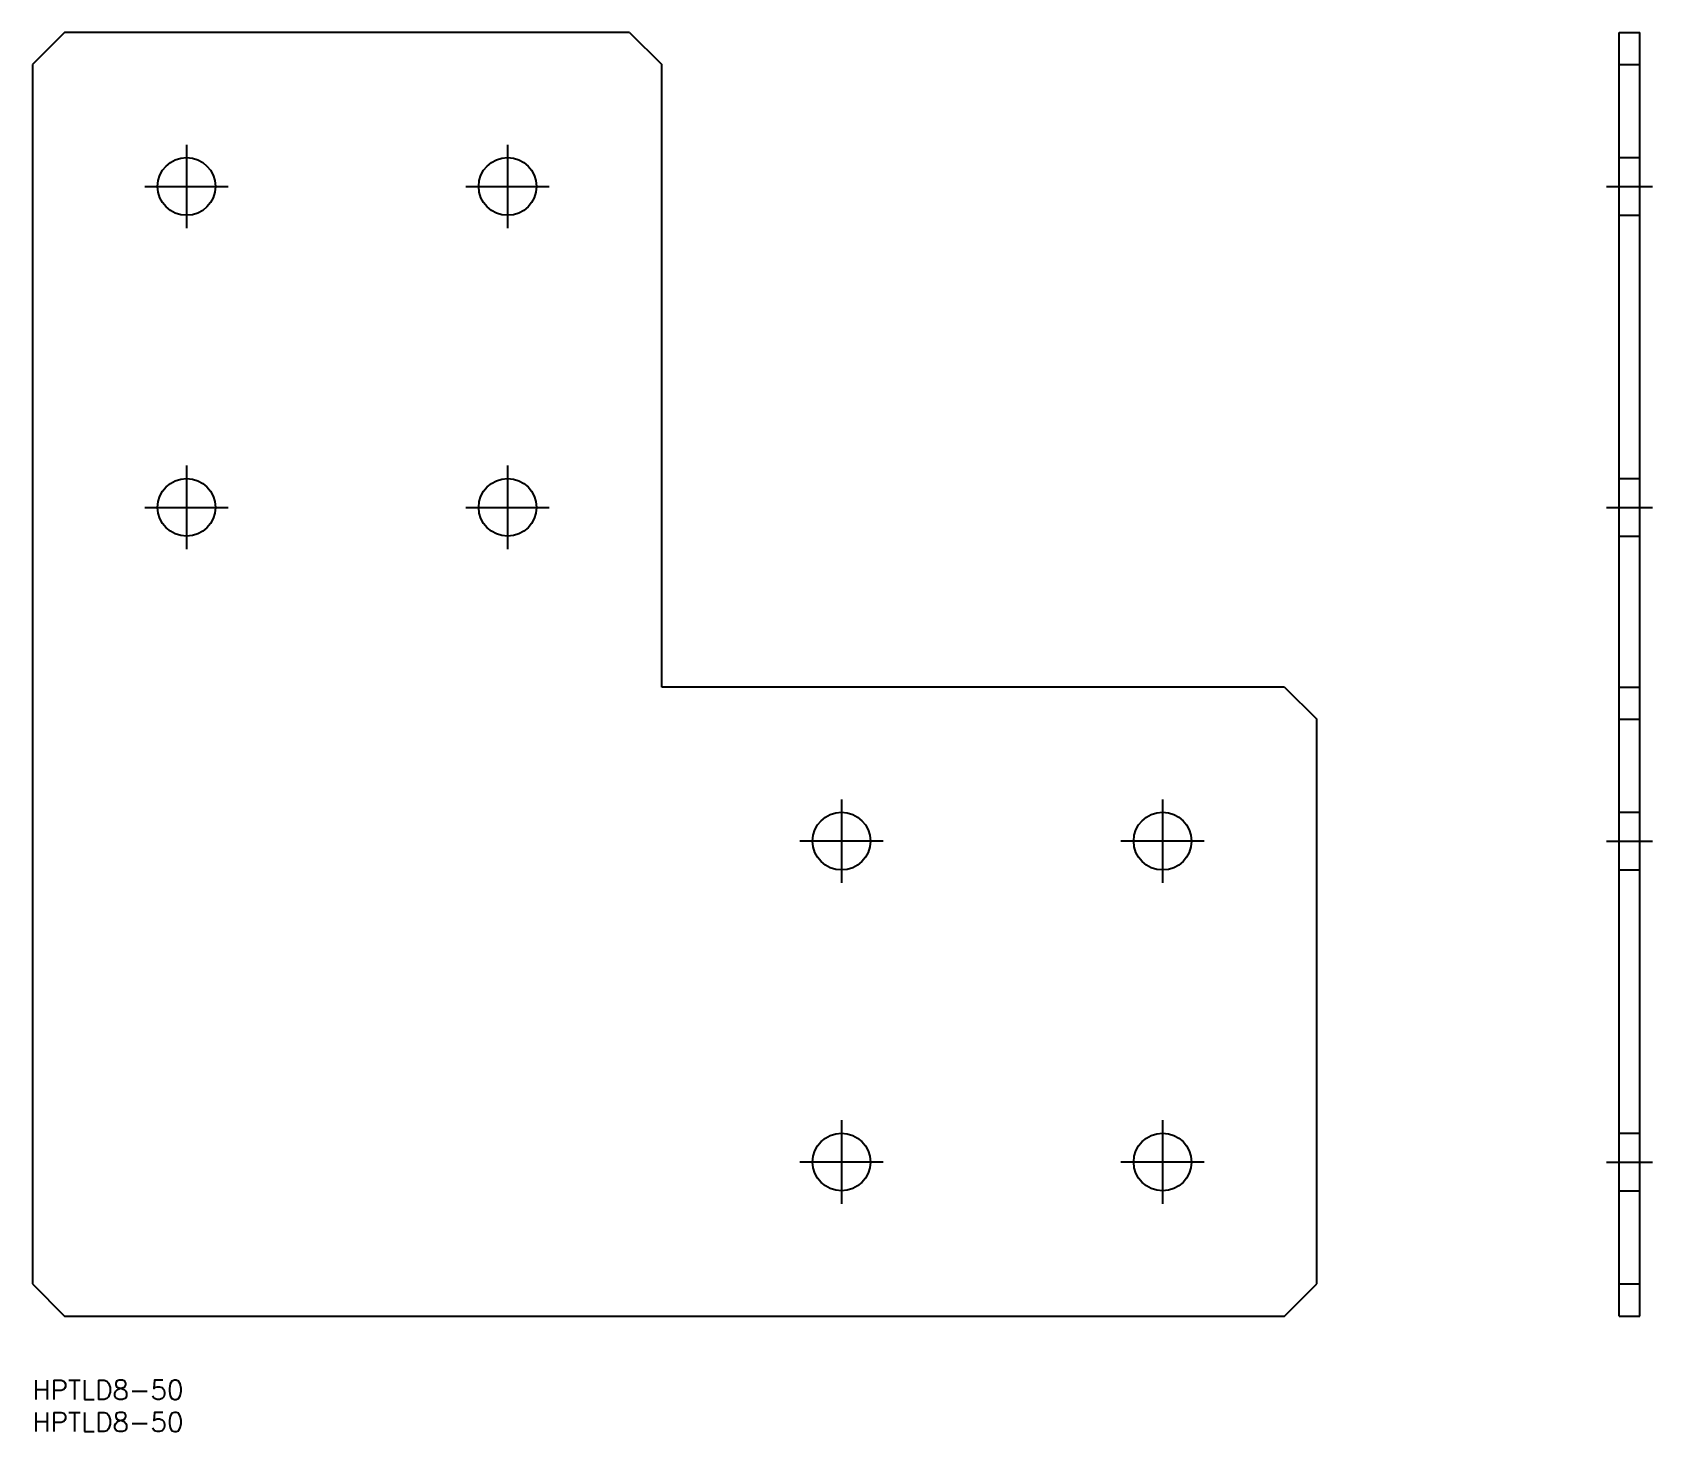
# Model space of a CAD drawing. Extents: x 0 to 252, y -8 to 210.
import ezdxf

# ---------------------------------------------------------------- set-up
doc = ezdxf.new("R2010")
doc.units = 0
doc.header["$LTSCALE"] = 0.5
doc.linetypes.add('CENTER', pattern=[50.8, 31.75, -6.35, 6.35, -6.35])
doc.linetypes.add('DASHED', pattern=[19.05, 12.7, -6.35])
for name, color, linetype in [('MSM_CENTER', 1, 'CENTER'), ('MSM_CONTINUOUS', 7, 'CONTINUOUS'), ('MSM_DASHED', 4, 'DASHED'), ('MSM_PART_NUMBER', 7, 'CONTINUOUS')]:
    doc.layers.add(name, color=color, linetype=linetype)
doc.styles.get("Standard").update_dxf_attribs({"font": 'txt.shx', "height": 3, "bigfont": 'bigfont.shx'})

# ---------------------------------------------------------------- blocks, each defined once
blk = doc.blocks.new('*U5')
at = {"layer": 'MSM_PART_NUMBER'}
blk.add_text('HPTLD8-50', height=3, dxfattribs=at).set_placement((0, -3))
blk = doc.blocks.new('*U6')
at = {"layer": 'MSM_PART_NUMBER'}
blk.add_text('HPTLD8-50', height=3, dxfattribs=at).set_placement((0, -8))

msp = doc.modelspace()

# ---------------------------------------------------------------- linework, layer by layer
at = {"layer": 'MSM_CENTER'}
for p, q in [((24, 192.5), (24, 179.5)), ((74, 192.5), (74, 179.5)), ((17.5, 186), (30.5, 186)), ((67.5, 186), (80.5, 186)), ((245.11, 186), (252.31, 186)), ((24, 142.5), (24, 129.5)), ((74, 142.5), (74, 129.5)), ((17.5, 136), (30.5, 136)), ((67.5, 136), (80.5, 136)), ((245.11, 136), (252.31, 136)), ((126, 90.5), (126, 77.5)), ((176, 90.5), (176, 77.5)), ((132.5, 84), (119.5, 84)), ((182.5, 84), (169.5, 84)), ((245.11, 84), (252.31, 84)), ((126, 40.5), (126, 27.5)), ((176, 40.5), (176, 27.5)), ((132.5, 34), (119.5, 34)), ((182.5, 34), (169.5, 34)), ((245.11, 34), (252.31, 34))]:
    msp.add_line(p, q, dxfattribs=at)
at = {"layer": 'MSM_CONTINUOUS'}
for p, q in [((5, 210), (0, 205)), ((93, 210), (5, 210)), ((93, 210), (98, 205)), ((247.11, 10), (247.11, 210)), ((247.11, 210), (250.31, 210)), ((250.31, 10), (250.31, 210)), ((0, 205), (0, 15)), ((98, 108), (98, 205)), ((247.11, 205), (250.31, 205)), ((195, 108), (98, 108)), ((195, 108), (200, 103)), ((247.11, 108), (250.31, 108)), ((200, 15), (200, 103)), ((247.11, 103), (250.31, 103)), ((0, 15), (5, 10)), ((195, 10), (200, 15)), ((247.11, 15), (250.31, 15)), ((5, 10), (195, 10)), ((247.11, 10), (250.31, 10))]:
    msp.add_line(p, q, dxfattribs=at)
for centre in [(24, 186), (74, 186), (24, 136), (74, 136), (126, 84), (176, 84), (126, 34), (176, 34)]:
    msp.add_circle(centre, 4.5, dxfattribs=at)
at = {"layer": 'MSM_DASHED'}
for p, q in [((247.11, 190.5), (250.31, 190.5)), ((247.11, 181.5), (250.31, 181.5)), ((247.11, 140.5), (250.31, 140.5)), ((247.11, 131.5), (250.31, 131.5)), ((247.11, 88.5), (250.31, 88.5)), ((247.11, 79.5), (250.31, 79.5)), ((247.11, 38.5), (250.31, 38.5)), ((247.11, 29.5), (250.31, 29.5))]:
    msp.add_line(p, q, dxfattribs=at)

# ---------------------------------------------------------------- block references
at = {"layer": 'MSM_CONTINUOUS'}
for name in ['*U5', '*U6']:
    msp.add_blockref(name, (0, 0), dxfattribs=at)

doc.saveas('drawing.dxf')
